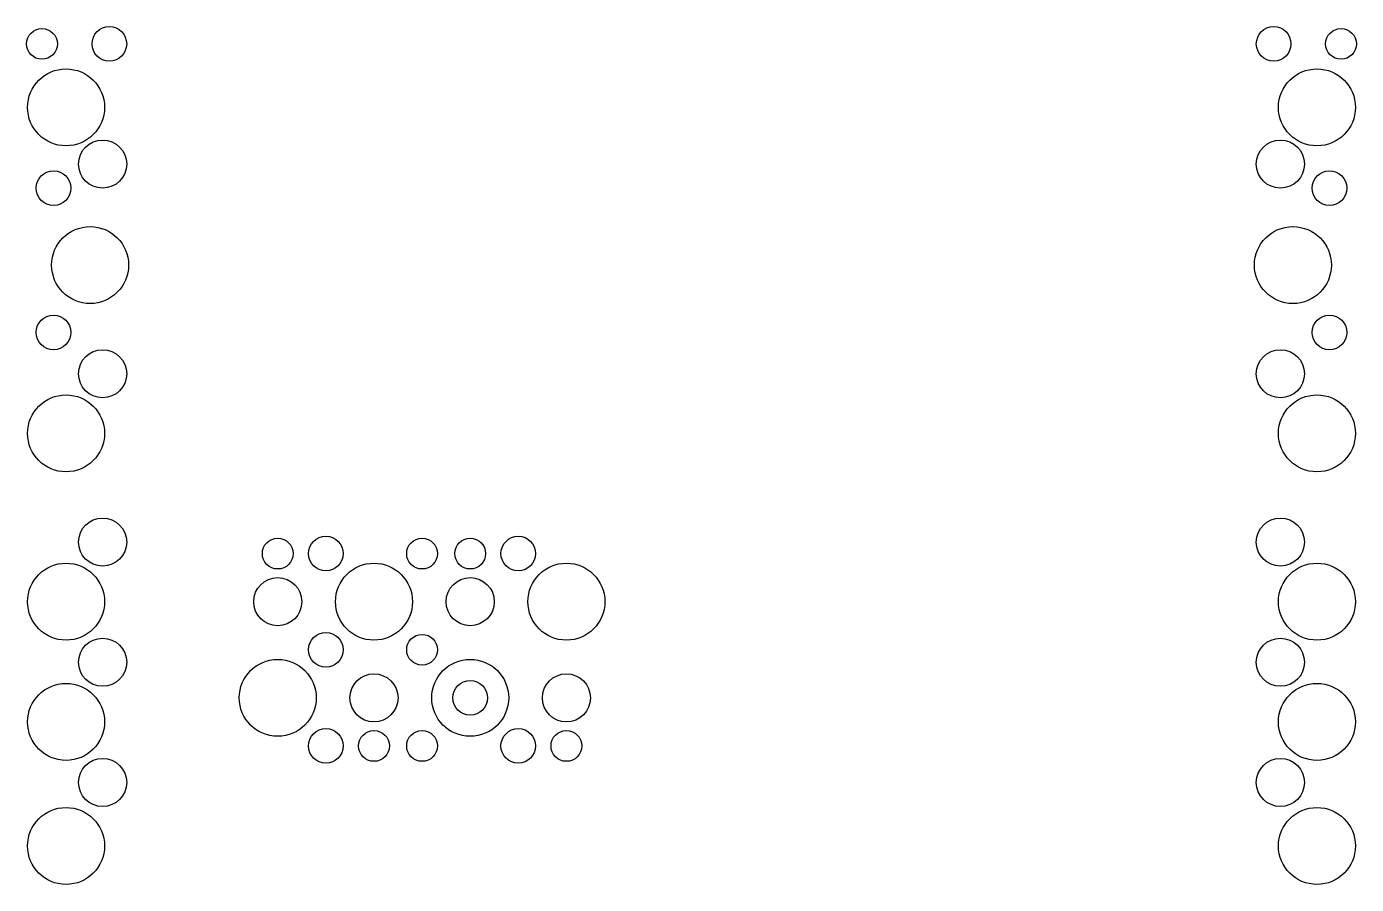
# Model space of a CAD drawing. Extents: x -691 to 691, y -444 to 448.
import ezdxf

# ---------------------------------------------------------------- set-up
doc = ezdxf.new("R2010")
doc.units = 0

msp = doc.modelspace()

# ---------------------------------------------------------------- linework, layer by layer
for centre, radius in [((-675, 430), 16), ((-605, 430), 18), ((605, 430), 18), ((675, 430), 16), ((-650, 364), 40), ((650, 364), 40), ((-612, 305), 25), ((612, 305), 25), ((-663, 280), 18), ((663, 280), 18), ((-625, 200), 40), ((625, 200), 40), ((-663, 130), 18), ((663, 130), 18), ((-612, 87), 25), ((612, 87), 25), ((-650, 25), 40), ((650, 25), 40), ((-612, -88), 25), ((612, -88), 25), ((-380, -100), 18), ((-180, -100), 18), ((-430, -100), 16), ((-280, -100), 16), ((-230, -100), 16), ((-650, -150), 40), ((-330, -150), 40), ((-130, -150), 40), ((650, -150), 40), ((-430, -150), 25), ((-230, -150), 25), ((-612, -213), 25), ((-380, -200), 18), ((-280, -200), 16), ((612, -213), 25), ((-430, -250), 40), ((-230, -250), 40), ((-330, -250), 25), ((-230, -250), 18), ((-130, -250), 25), ((-650, -275), 40), ((650, -275), 40), ((-380, -300), 18), ((-330, -300), 16), ((-280, -300), 16), ((-180, -300), 18), ((-130, -300), 16), ((-612, -338), 25), ((612, -338), 25), ((-650, -404), 40), ((650, -404), 40)]:
    msp.add_circle(centre, radius)

doc.saveas('drawing.dxf')
